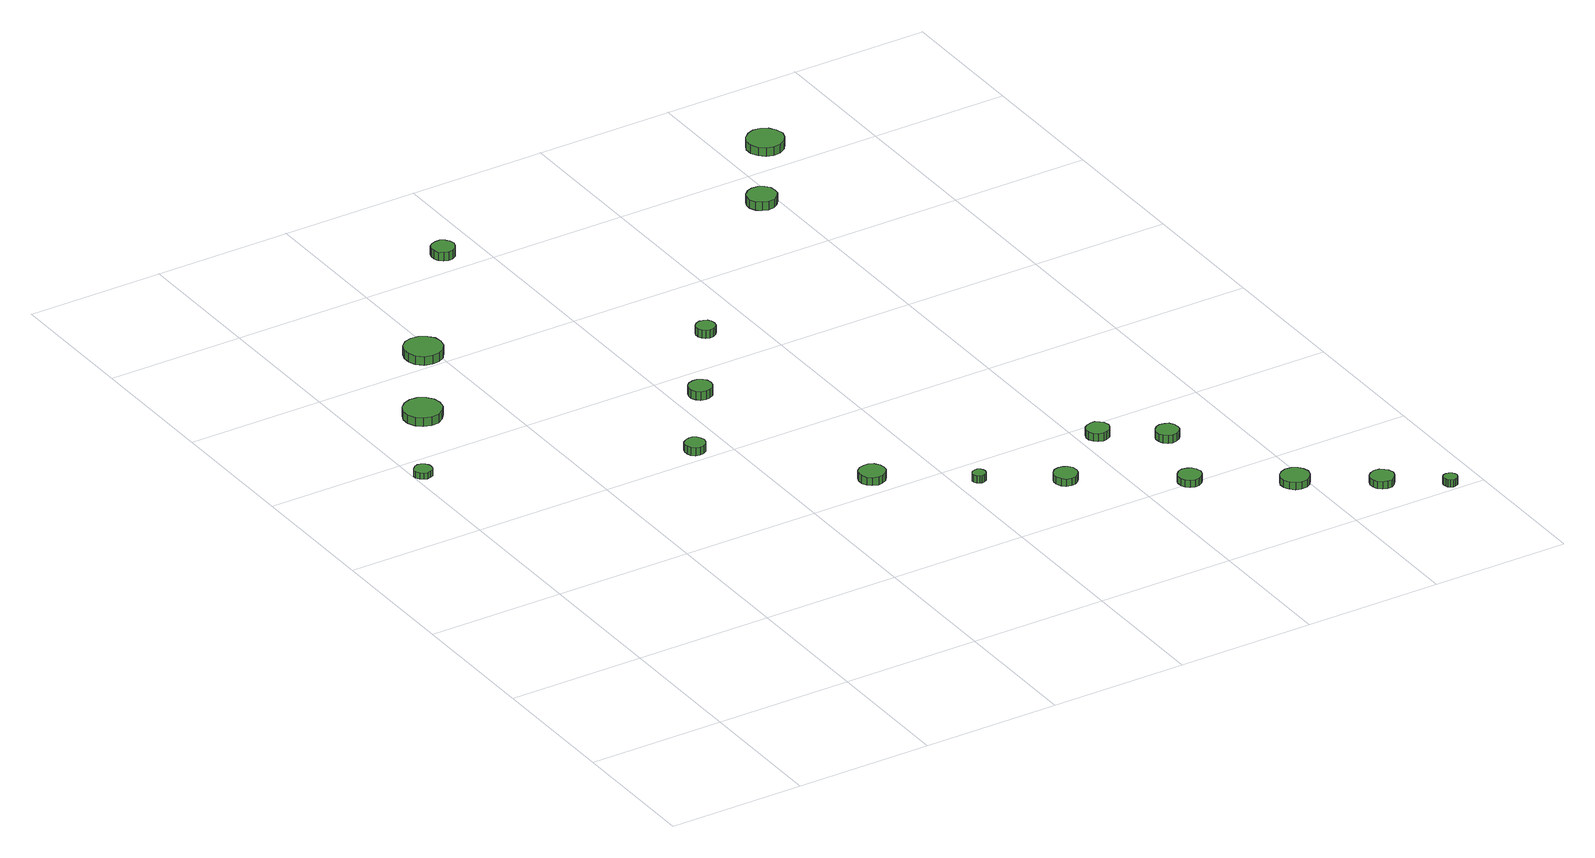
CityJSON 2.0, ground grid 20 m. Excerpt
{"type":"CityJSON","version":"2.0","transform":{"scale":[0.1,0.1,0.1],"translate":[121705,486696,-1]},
"CityObjects":{
"tree1":{"type":"SolitaryVegetationObject","attributes":{"function":"something"},"geometry":[{"type":"MultiSurface","lod":"1","boundaries":[[[0,1,2,3,4,5,6,7,8,9,10,11,12,13,14]],[[15,16,17,18,19,20,21,22,23,24,25,26,27,28,29]],[[0,29,28,1]],[[1,28,27,2]],[[2,27,26,3]],[[3,26,25,4]],[[4,25,24,5]],[[5,24,23,6]],[[6,23,22,7]],[[7,22,21,8]],[[8,21,20,9]],[[9,20,19,10]],[[10,19,18,11]],[[11,18,17,12]],[[12,17,16,13]],[[13,16,15,14]],[[14,15,29,0]]]}]},
"tree2":{"type":"SolitaryVegetationObject","attributes":{"function":"something"},"geometry":[{"type":"MultiSurface","lod":"1","boundaries":[[[30,31,32,33,34,35,36,37,38,39,40,41,42,43,44]],[[45,46,47,48,49,50,51,52,53,54,55,56,57,58,59]],[[30,59,58,31]],[[31,58,57,32]],[[32,57,56,33]],[[33,56,55,34]],[[34,55,54,35]],[[35,54,53,36]],[[36,53,52,37]],[[37,52,51,38]],[[38,51,50,39]],[[39,50,49,40]],[[40,49,48,41]],[[41,48,47,42]],[[42,47,46,43]],[[43,46,45,44]],[[44,45,59,30]]]}]},
"tree3":{"type":"SolitaryVegetationObject","attributes":{"function":"something"},"geometry":[{"type":"MultiSurface","lod":"1","boundaries":[[[60,61,62,63,64,65,66,67,68,69,70,71,72,73,74]],[[75,76,77,78,79,80,81,82,83,84,85,86,87,88,89]],[[60,89,88,61]],[[61,88,87,62]],[[62,87,86,63]],[[63,86,85,64]],[[64,85,84,65]],[[65,84,83,66]],[[66,83,82,67]],[[67,82,81,68]],[[68,81,80,69]],[[69,80,79,70]],[[70,79,78,71]],[[71,78,77,72]],[[72,77,76,73]],[[73,76,75,74]],[[74,75,89,60]]]}]},
"tree4":{"type":"SolitaryVegetationObject","attributes":{"function":"something"},"geometry":[{"type":"MultiSurface","lod":"1","boundaries":[[[90,91,92,93,94,95,96,97,98,99,100,101,102,103,104]],[[105,106,107,108,109,110,111,112,113,114,115,116,117,118,119]],[[90,119,118,91]],[[91,118,117,92]],[[92,117,116,93]],[[93,116,115,94]],[[94,115,114,95]],[[95,114,113,96]],[[96,113,112,97]],[[97,112,111,98]],[[98,111,110,99]],[[99,110,109,100]],[[100,109,108,101]],[[101,108,107,102]],[[102,107,106,103]],[[103,106,105,104]],[[104,105,119,90]]]}]},
"tree5":{"type":"SolitaryVegetationObject","attributes":{"function":"something"},"geometry":[{"type":"MultiSurface","lod":"1","boundaries":[[[120,121,122,123,124,125,126,127,128,129,130,131,132,133,134]],[[135,136,137,138,139,140,141,142,143,144,145,146,147,148,149]],[[120,149,148,121]],[[121,148,147,122]],[[122,147,146,123]],[[123,146,145,124]],[[124,145,144,125]],[[125,144,143,126]],[[126,143,142,127]],[[127,142,141,128]],[[128,141,140,129]],[[129,140,139,130]],[[130,139,138,131]],[[131,138,137,132]],[[132,137,136,133]],[[133,136,135,134]],[[134,135,149,120]]]}]},
"tree6":{"type":"SolitaryVegetationObject","attributes":{"function":"something"},"geometry":[{"type":"MultiSurface","lod":"1","boundaries":[[[150,151,152,153,154,155,156,157,158,159,160,161,162,163,164]],[[165,166,167,168,169,170,171,172,173,174,175,176,177,178,179]],[[150,179,178,151]],[[151,178,177,152]],[[152,177,176,153]],[[153,176,175,154]],[[154,175,174,155]],[[155,174,173,156]],[[156,173,172,157]],[[157,172,171,158]],[[158,171,170,159]],[[159,170,169,160]],[[160,169,168,161]],[[161,168,167,162]],[[162,167,166,163]],[[163,166,165,164]],[[164,165,179,150]]]}]},
"tree7":{"type":"SolitaryVegetationObject","attributes":{"function":"something"},"geometry":[{"type":"MultiSurface","lod":"1","boundaries":[[[180,181,182,183,184,185,186,187,188,189,190,191,192,193,194]],[[195,196,197,198,199,200,201,202,203,204,205,206,207,208,209]],[[180,209,208,181]],[[181,208,207,182]],[[182,207,206,183]],[[183,206,205,184]],[[184,205,204,185]],[[185,204,203,186]],[[186,203,202,187]],[[187,202,201,188]],[[188,201,200,189]],[[189,200,199,190]],[[190,199,198,191]],[[191,198,197,192]],[[192,197,196,193]],[[193,196,195,194]],[[194,195,209,180]]]}]},
"tree8":{"type":"SolitaryVegetationObject","attributes":{"function":"something"},"geometry":[{"type":"MultiSurface","lod":"1","boundaries":[[[210,211,212,213,214,215,216,217,218,219,220,221,222,223,224]],[[225,226,227,228,229,230,231,232,233,234,235,236,237,238,239]],[[210,239,238,211]],[[211,238,237,212]],[[212,237,236,213]],[[213,236,235,214]],[[214,235,234,215]],[[215,234,233,216]],[[216,233,232,217]],[[217,232,231,218]],[[218,231,230,219]],[[219,230,229,220]],[[220,229,228,221]],[[221,228,227,222]],[[222,227,226,223]],[[223,226,225,224]],[[224,225,239,210]]]}]},
"tree9":{"type":"SolitaryVegetationObject","attributes":{"function":"something"},"geometry":[{"type":"MultiSurface","lod":"1","boundaries":[[[240,241,242,243,244,245,246,247,248,249,250,251,252,253,254]],[[255,256,257,258,259,260,261,262,263,264,265,266,267,268,269]],[[240,269,268,241]],[[241,268,267,242]],[[242,267,266,243]],[[243,266,265,244]],[[244,265,264,245]],[[245,264,263,246]],[[246,263,262,247]],[[247,262,261,248]],[[248,261,260,249]],[[249,260,259,250]],[[250,259,258,251]],[[251,258,257,252]],[[252,257,256,253]],[[253,256,255,254]],[[254,255,269,240]]]}]},
"tree10":{"type":"SolitaryVegetationObject","attributes":{"function":"something"},"geometry":[{"type":"MultiSurface","lod":"1","boundaries":[[[270,271,272,273,274,275,276,277,278,279,280,281,282,283,284]],[[285,286,287,288,289,290,291,292,293,294,295,296,297,298,299]],[[270,299,298,271]],[[271,298,297,272]],[[272,297,296,273]],[[273,296,295,274]],[[274,295,294,275]],[[275,294,293,276]],[[276,293,292,277]],[[277,292,291,278]],[[278,291,290,279]],[[279,290,289,280]],[[280,289,288,281]],[[281,288,287,282]],[[282,287,286,283]],[[283,286,285,284]],[[284,285,299,270]]]}]},
"tree11":{"type":"SolitaryVegetationObject","attributes":{"function":"something"},"geometry":[{"type":"MultiSurface","lod":"1","boundaries":[[[300,301,302,303,304,305,306,307,308,309,310,311,312,313,314]],[[315,316,317,318,319,320,321,322,323,324,325,326,327,328,329]],[[300,329,328,301]],[[301,328,327,302]],[[302,327,326,303]],[[303,326,325,304]],[[304,325,324,305]],[[305,324,323,306]],[[306,323,322,307]],[[307,322,321,308]],[[308,321,320,309]],[[309,320,319,310]],[[310,319,318,311]],[[311,318,317,312]],[[312,317,316,313]],[[313,316,315,314]],[[314,315,329,300]]]}]},
"tree12":{"type":"SolitaryVegetationObject","attributes":{"function":"something"},"geometry":[{"type":"MultiSurface","lod":"1","boundaries":[[[330,331,332,333,334,335,336,337,338,339,340,341,342,343,344]],[[345,346,347,348,349,350,351,352,353,354,355,356,357,358,359]],[[330,359,358,331]],[[331,358,357,332]],[[332,357,356,333]],[[333,356,355,334]],[[334,355,354,335]],[[335,354,353,336]],[[336,353,352,337]],[[337,352,351,338]],[[338,351,350,339]],[[339,350,349,340]],[[340,349,348,341]],[[341,348,347,342]],[[342,347,346,343]],[[343,346,345,344]],[[344,345,359,330]]]}]},
"tree13":{"type":"SolitaryVegetationObject","attributes":{"function":"something"},"geometry":[{"type":"MultiSurface","lod":"1","boundaries":[[[360,361,362,363,364,365,366,367,368,369,370,371,372,373,374]],[[375,376,377,378,379,380,381,382,383,384,385,386,387,388,389]],[[360,389,388,361]],[[361,388,387,362]],[[362,387,386,363]],[[363,386,385,364]],[[364,385,384,365]],[[365,384,383,366]],[[366,383,382,367]],[[367,382,381,368]],[[368,381,380,369]],[[369,380,379,370]],[[370,379,378,371]],[[371,378,377,372]],[[372,377,376,373]],[[373,376,375,374]],[[374,375,389,360]]]}]},
"tree14":{"type":"SolitaryVegetationObject","attributes":{"function":"something"},"geometry":[{"type":"MultiSurface","lod":"1","boundaries":[[[390,391,392,393,394,395,396,397,398,399,400,401,402,403,404]],[[405,406,407,408,409,410,411,412,413,414,415,416,417,418,419]],[[390,419,418,391]],[[391,418,417,392]],[[392,417,416,393]],[[393,416,415,394]],[[394,415,414,395]],[[395,414,413,396]],[[396,413,412,397]],[[397,412,411,398]],[[398,411,410,399]],[[399,410,409,400]],[[400,409,408,401]],[[401,408,407,402]],[[402,407,406,403]],[[403,406,405,404]],[[404,405,419,390]]]}]},
"tree15":{"type":"SolitaryVegetationObject","attributes":{"function":"something"},"geometry":[{"type":"MultiSurface","lod":"1","boundaries":[[[420,421,422,423,424,425,426,427,428,429,430,431,432,433,434]],[[435,436,437,438,439,440,441,442,443,444,445,446,447,448,449]],[[420,449,448,421]],[[421,448,447,422]],[[422,447,446,423]],[[423,446,445,424]],[[424,445,444,425]],[[425,444,443,426]],[[426,443,442,427]],[[427,442,441,428]],[[428,441,440,429]],[[429,440,439,430]],[[430,439,438,431]],[[431,438,437,432]],[[432,437,436,433]],[[433,436,435,434]],[[434,435,449,420]]]}]},
"tree16":{"type":"SolitaryVegetationObject","attributes":{"function":"something"},"geometry":[{"type":"MultiSurface","lod":"1","boundaries":[[[450,451,452,453,454,455,456,457,458,459,460,461,462,463,464]],[[465,466,467,468,469,470,471,472,473,474,475,476,477,478,479]],[[450,479,478,451]],[[451,478,477,452]],[[452,477,476,453]],[[453,476,475,454]],[[454,475,474,455]],[[455,474,473,456]],[[456,473,472,457]],[[457,472,471,458]],[[458,471,470,459]],[[459,470,469,460]],[[460,469,468,461]],[[461,468,467,462]],[[462,467,466,463]],[[463,466,465,464]],[[464,465,479,450]]]}]},
"tree17":{"type":"SolitaryVegetationObject","attributes":{"function":"something"},"geometry":[{"type":"MultiSurface","lod":"1","boundaries":[[[480,481,482,483,484,485,486,487,488,489,490,491,492,493,494]],[[495,496,497,498,499,500,501,502,503,504,505,506,507,508,509]],[[480,509,508,481]],[[481,508,507,482]],[[482,507,506,483]],[[483,506,505,484]],[[484,505,504,485]],[[485,504,503,486]],[[486,503,502,487]],[[487,502,501,488]],[[488,501,500,489]],[[489,500,499,490]],[[490,499,498,491]],[[491,498,497,492]],[[492,497,496,493]],[[493,496,495,494]],[[494,495,509,480]]]}]},
"tree18":{"type":"SolitaryVegetationObject","attributes":{"function":"something"},"geometry":[{"type":"MultiSurface","lod":"1","boundaries":[[[510,511,512,513,514,515,516,517,518,519,520,521,522,523,524]],[[525,526,527,528,529,530,531,532,533,534,535,536,537,538,539]],[[510,539,538,511]],[[511,538,537,512]],[[512,537,536,513]],[[513,536,535,514]],[[514,535,534,515]],[[515,534,533,516]],[[516,533,532,517]],[[517,532,531,518]],[[518,531,530,519]],[[519,530,529,520]],[[520,529,528,521]],[[521,528,527,522]],[[522,527,526,523]],[[523,526,525,524]],[[524,525,539,510]]]}]}
},
"vertices":[
[27,763,17],[26,768,17],[23,772,17],[18,775,17],[13,776,17],[8,774,17],[4,770,17],[1,765,17],[1,760,17],[4,755,17],[8,752,17],[13,750,17],[18,751,17],[23,753,17],[26,758,17],[26,758,8],[23,753,8],[18,751,8],[13,750,8],[8,752,8],[4,755,8],[1,760,8],[1,765,8],[4,770,8],[8,774,8],[13,776,8],[18,775,8],[23,772,8],[26,768,8],[27,763,8],
[123,894,21],[121,905,21],[114,914,21],[104,920,21],[93,921,21],[82,917,21],[74,910,21],[69,899,21],[69,888,21],[74,877,21],[82,870,21],[93,866,21],[104,867,21],[114,873,21],[121,882,21],[121,882,8],[114,873,8],[104,867,8],[93,866,8],[82,870,8],[74,877,8],[69,888,8],[69,899,8],[74,910,8],[82,917,8],[93,921,8],[104,920,8],[114,914,8],[121,905,8],[123,894,8],
[204,1020,28],[202,1031,28],[195,1040,28],[185,1046,28],[174,1047,28],[163,1044,28],[154,1036,28],[150,1026,28],[150,1014,28],[154,1004,28],[163,996,28],[174,993,28],[185,994,28],[195,999,28],[202,1009,28],[202,1009,15],[195,999,15],[185,994,15],[174,993,15],[163,996,15],[154,1004,15],[150,1014,15],[150,1026,15],[154,1036,15],[163,1044,15],[174,1047,15],[185,1046,15],[195,1040,15],[202,1031,15],[204,1020,15],
[370,626,19],[368,632,19],[365,637,19],[360,640,19],[354,640,19],[348,638,19],[343,634,19],[341,629,19],[341,623,19],[343,617,19],[348,613,19],[354,611,19],[360,612,19],[365,615,19],[368,620,19],[368,620,7],[365,615,7],[360,612,7],[354,611,7],[348,613,7],[343,617,7],[341,623,7],[341,629,7],[343,634,7],[348,638,7],[354,640,7],[360,640,7],[365,637,7],[368,632,7],[370,626,7],
[533,437,19],[532,444,19],[527,451,19],[520,455,19],[513,455,19],[505,453,19],[499,448,19],[496,441,19],[496,433,19],[499,426,19],[505,421,19],[513,418,19],[520,419,19],[527,423,19],[532,429,19],[532,429,7],[527,423,7],[520,419,7],[513,418,7],[505,421,7],[499,426,7],[496,433,7],[496,441,7],[499,448,7],[505,453,7],[513,455,7],[520,455,7],[527,451,7],[532,444,7],[533,437,7],
[457,748,20],[456,755,20],[452,760,20],[445,764,20],[439,764,20],[432,762,20],[427,758,20],[424,751,20],[424,744,20],[427,738,20],[432,733,20],[439,731,20],[445,732,20],[452,735,20],[456,741,20],[456,741,7],[452,735,7],[445,732,7],[439,731,7],[432,733,7],[427,738,7],[424,744,7],[424,751,7],[427,758,7],[432,762,7],[439,764,7],[445,764,7],[452,760,7],[456,755,7],[457,748,7],
[355,1227,30],[353,1234,30],[349,1239,30],[343,1243,30],[336,1243,30],[330,1241,30],[324,1237,30],[322,1230,30],[322,1223,30],[324,1217,30],[330,1212,30],[336,1210,30],[343,1211,30],[349,1214,30],[353,1220,30],[353,1220,17],[349,1214,17],[343,1211,17],[336,1210,17],[330,1212,17],[324,1217,17],[322,1223,17],[322,1230,17],[324,1237,17],[330,1241,17],[336,1243,17],[343,1243,17],[349,1239,17],[353,1234,17],[355,1227,17],
[642,357,19],[641,361,19],[639,364,19],[635,366,19],[631,366,19],[628,365,19],[625,363,19],[623,359,19],[623,355,19],[625,351,19],[628,349,19],[631,347,19],[635,348,19],[639,350,19],[641,353,19],[641,353,8],[639,350,8],[635,348,8],[631,347,8],[628,349,8],[625,351,8],[623,355,8],[623,359,8],[625,363,8],[628,365,8],[631,366,8],[635,366,8],[639,364,8],[641,361,8],[642,357,8],
[542,874,23],[541,880,23],[538,884,23],[533,887,23],[527,888,23],[521,886,23],[517,882,23],[515,877,23],[515,871,23],[517,866,23],[521,862,23],[527,860,23],[533,861,23],[538,864,23],[541,868,23],[541,868,11],[538,864,11],[533,861,11],[527,860,11],[521,862,11],[517,866,11],[515,871,11],[515,877,11],[517,882,11],[521,886,11],[527,888,11],[533,887,11],[538,884,11],[541,880,11],[542,874,11],
[746,295,19],[745,302,19],[741,308,19],[735,311,19],[728,312,19],[721,310,19],[716,305,19],[713,299,19],[713,292,19],[716,285,19],[721,280,19],[728,278,19],[735,279,19],[741,283,19],[745,288,19],[745,288,8],[741,283,8],[735,279,8],[728,278,8],[721,280,8],[716,285,8],[713,292,8],[713,299,8],[716,305,8],[721,310,8],[728,312,8],[735,311,8],[741,308,8],[745,302,8],[746,295,8],
[884,204,19],[882,211,19],[878,217,19],[872,220,19],[865,221,19],[859,219,19],[854,214,19],[851,208,19],[851,201,19],[854,194,19],[859,190,19],[865,187,19],[872,188,19],[878,192,19],[882,197,19],[882,197,8],[878,192,8],[872,188,8],[865,187,8],[859,190,8],[854,194,8],[851,201,8],[851,208,8],[854,214,8],[859,219,8],[865,221,8],[872,220,8],[878,217,8],[882,211,8],[884,204,8],
[844,370,21],[842,377,21],[838,382,21],[832,386,21],[826,386,21],[819,384,21],[814,380,21],[811,373,21],[811,367,21],[814,361,21],[819,356,21],[826,354,21],[832,355,21],[838,358,21],[842,364,21],[842,364,9],[838,358,9],[832,355,9],[826,354,9],[819,356,9],[814,361,9],[811,367,9],[811,373,9],[814,380,9],[819,384,9],[826,386,9],[832,386,9],[838,382,9],[842,377,9],[844,370,9],
[920,318,20],[919,325,20],[915,331,20],[909,334,20],[902,335,20],[896,333,20],[891,328,20],[888,322,20],[888,315,20],[891,309,20],[896,304,20],[902,302,20],[909,303,20],[915,306,20],[919,312,20],[919,312,8],[915,306,8],[909,303,8],[902,302,8],[896,304,8],[891,309,8],[888,315,8],[888,322,8],[891,328,8],[896,333,8],[902,335,8],[909,334,8],[915,331,8],[919,325,8],[920,318,8],
[1005,128,19],[1003,136,19],[998,143,19],[991,147,19],[982,148,19],[974,145,19],[968,140,19],[964,132,19],[964,123,19],[968,116,19],[974,110,19],[982,107,19],[991,108,19],[998,112,19],[1003,119,19],[1003,119,8],[998,112,8],[991,108,8],[982,107,8],[974,110,8],[968,116,8],[964,123,8],[964,132,8],[968,140,8],[974,145,8],[982,148,8],[991,147,8],[998,143,8],[1003,136,8],[1005,128,8],
[1099,65,19],[1097,72,19],[1093,77,19],[1087,81,19],[1080,82,19],[1073,79,19],[1068,75,19],[1065,68,19],[1065,61,19],[1068,55,19],[1073,50,19],[1080,48,19],[1087,48,19],[1093,52,19],[1097,58,19],[1097,58,8],[1093,52,8],[1087,48,8],[1080,48,8],[1073,50,8],[1068,55,8],[1065,61,8],[1065,68,8],[1068,75,8],[1073,79,8],[1080,82,8],[1087,81,8],[1093,77,8],[1097,72,8],[1099,65,8],
[796,1126,24],[795,1135,24],[789,1142,24],[782,1146,24],[773,1147,24],[765,1144,24],[758,1138,24],[754,1130,24],[754,1122,24],[758,1113,24],[765,1108,24],[773,1105,24],[782,1106,24],[789,1110,24],[795,1117,24],[795,1117,11],[789,1110,11],[782,1106,11],[773,1105,11],[765,1108,11],[758,1113,11],[754,1122,11],[754,1130,11],[758,1138,11],[765,1144,11],[773,1147,11],[782,1146,11],[789,1142,11],[795,1135,11],[796,1126,11],
[1167,14,19],[1166,18,19],[1164,21,19],[1160,23,19],[1156,24,19],[1152,23,19],[1149,20,19],[1148,16,19],[1148,12,19],[1149,8,19],[1152,6,19],[1156,4,19],[1160,5,19],[1164,7,19],[1166,10,19],[1166,10,8],[1164,7,8],[1160,5,8],[1156,4,8],[1152,6,8],[1149,8,8],[1148,12,8],[1148,16,8],[1149,20,8],[1152,23,8],[1156,24,8],[1160,23,8],[1164,21,8],[1166,18,8],[1167,14,8],
[888,1253,21],[885,1264,21],[879,1273,21],[869,1279,21],[858,1280,21],[848,1276,21],[840,1269,21],[835,1259,21],[835,1248,21],[840,1238,21],[848,1230,21],[858,1227,21],[869,1228,21],[879,1234,21],[885,1243,21],[885,1243,8],[879,1234,8],[869,1228,8],[858,1227,8],[848,1230,8],[840,1238,8],[835,1248,8],[835,1259,8],[840,1269,8],[848,1276,8],[858,1280,8],[869,1279,8],[879,1273,8],[885,1264,8],[888,1253,8]
]}
